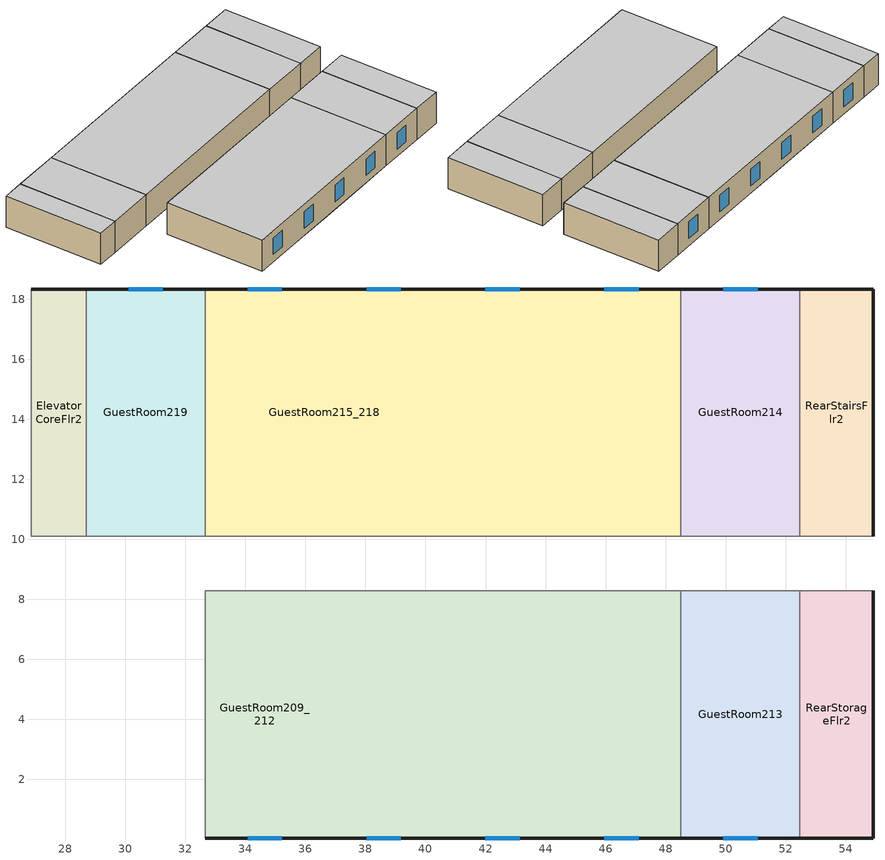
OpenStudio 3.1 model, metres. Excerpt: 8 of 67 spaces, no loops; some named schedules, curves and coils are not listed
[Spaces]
RearStairsFlr2
 floor to RearStairsFlr1 (TypicalFloorInterior): 54.91,18.34 54.91,10.11 52.47,10.11 52.47,18.34 z3.35
 wall outside (MetalFrameWallU055): 54.91,10.11 54.91,18.34 52.47,18.34 z3.35:6.1
 wall to CorridorFlr2: 52.47,10.11 54.91,10.11 z3.35:6.1
 wall to GuestRoom214: 52.47,18.34 52.47,10.11 z3.35:6.1
 ceiling to RearStairsFlr3: 54.91,10.11 54.91,18.34 52.47,18.34 52.47,10.11 z6.1
GuestRoom209_212
 floor to MeetingRoomFlr1 (TypicalFloorInterior): 36.62,8.28 36.62,0.05 32.66,0.05 32.66,8.28 z3.35
 floor to MechanicalRoomFlr1 (TypicalFloorInterior): 40.59,8.28 40.59,0.05 36.62,0.05 36.62,8.28 z3.35
 floor to GuestRoom101 (TypicalFloorInterior): 44.55,8.28 44.55,0.05 40.59,0.05 40.59,8.28 z3.35
 floor to GuestRoom102 (TypicalFloorInterior): 48.51,8.28 48.51,0.05 44.55,0.05 44.55,8.28 z3.35
 wall outside (MetalFrameWallU069): 32.66,0.05 48.51,0.05 z3.35:6.1
 wall to CorridorFlr2: 48.51,8.28 32.66,8.28 z3.35:6.1
 wall to GuestRoom206_208: 32.66,8.28 32.66,0.05 z3.35:6.1
 wall to GuestRoom213 (MetalFrameWallInterior): 48.51,0.05 48.51,8.28 z3.35:6.1
 window (Base_AllCZ_FixedWinU36_Res): 34.07,0.05 35.21,0.05 / 38.04,0.05 39.18,0.05 / 42,0.05 43.14,0.05 / 45.96,0.05 47.1,0.05 z4:5.45
 ceiling to GuestRoom309_312: 48.51,0.05 48.51,8.28 32.66,8.28 32.66,0.05 z6.1
GuestRoom213
 floor to GuestRoom103 (TypicalFloorInterior): 52.47,8.28 52.47,0.05 48.51,0.05 48.51,8.28 z3.35
 wall outside (MetalFrameWallU069): 48.51,0.05 52.47,0.05 z3.35:6.1
 wall to CorridorFlr2: 52.47,8.28 48.51,8.28 z3.35:6.1
 wall to RearStorageFlr2 (MetalFrameWallInterior): 52.47,0.05 52.47,8.28 z3.35:6.1
 window (Base_AllCZ_FixedWinU36_Res): 49.92,0.05 51.06,0.05 z4:5.45
 ceiling to GuestRoom313: 52.47,0.05 52.47,8.28 48.51,8.28 48.51,0.05 z6.1
RearStorageFlr2
 floor to RearStorageFlr1 (TypicalFloorInterior): 54.91,8.28 54.91,0.05 52.47,0.05 52.47,8.28 z3.35
 wall outside (MetalFrameWallU055): 52.47,0.05 54.91,0.05 54.91,8.28 z3.35:6.1
 wall to CorridorFlr2: 54.91,8.28 52.47,8.28 z3.35:6.1
 ceiling to RearStorageFlr3: 54.91,0.05 54.91,8.28 52.47,8.28 52.47,0.05 z6.1
GuestRoom214
 floor to GuestRoom104 (TypicalFloorInterior): 52.47,18.34 52.47,10.11 48.51,10.11 48.51,18.34 z3.35
 wall outside (MetalFrameWallU069): 52.47,18.34 48.51,18.34 z3.35:6.1
 wall to CorridorFlr2: 48.51,10.11 52.47,10.11 z3.35:6.1
 wall to GuestRoom215_218 (MetalFrameWallInterior): 48.51,18.34 48.51,10.11 z3.35:6.1
 window (Base_AllCZ_FixedWinU36_Res): 51.06,18.34 49.92,18.34 z4:5.45
 ceiling to GuestRoom314: 52.47,10.11 52.47,18.34 48.51,18.34 48.51,10.11 z6.1
GuestRoom215_218
 floor to GuestRoom105 (TypicalFloorInterior): 48.51,18.34 48.51,10.11 44.55,10.11 44.55,18.34 z3.35
 floor to EmployeeLoungeFlr1 (TypicalFloorInterior): 44.55,18.34 44.55,10.11 40.59,10.11 40.59,18.34 z3.35
 floor to LaundryRoomFlr1 (TypicalFloorInterior): 40.59,18.34 40.59,10.11 32.66,10.11 32.66,18.34 z3.35
 wall outside (MetalFrameWallU069): 48.51,18.34 32.66,18.34 z3.35:6.1
 wall to CorridorFlr2: 32.66,10.11 48.51,10.11 z3.35:6.1
 wall to GuestRoom219 (MetalFrameWallInterior): 32.66,18.34 32.66,10.11 z3.35:6.1
 window (Base_AllCZ_FixedWinU36_Res): 47.1,18.34 45.96,18.34 / 43.14,18.34 42,18.34 / 39.18,18.34 38.04,18.34 / 35.21,18.34 34.07,18.34 z4:5.45
 ceiling to GuestRoom315_318: 48.51,10.11 48.51,18.34 32.66,18.34 32.66,10.11 z6.1
GuestRoom219
 floor to LaundryRoomFlr1 (TypicalFloorInterior): 32.66,18.34 32.66,10.11 28.7,10.11 28.7,18.34 z3.35
 wall outside (MetalFrameWallU069): 32.66,18.34 28.7,18.34 z3.35:6.1
 wall to CorridorFlr2: 28.7,10.11 32.66,10.11 z3.35:6.1
 wall to ElevatorCoreFlr2: 28.7,18.34 28.7,10.11 z3.35:6.1
 window (Base_AllCZ_FixedWinU36_Res): 31.25,18.34 30.11,18.34 z4:5.45
 ceiling to GuestRoom319: 32.66,10.11 32.66,18.34 28.7,18.34 28.7,10.11 z6.1
ElevatorCoreFlr2
 floor to ElevatorCoreFlr1 (TypicalPlenumFloorInterior): 28.7,18.34 28.7,10.11 26.87,10.11 26.87,18.34 z3.35
 wall outside (MetalFrameWallU055): 28.7,18.34 26.87,18.34 z3.35:6.1
 wall to CorridorFlr2: 26.87,18.34 26.87,10.11 28.7,10.11 z3.35:6.1
 ceiling to ElevatorCoreFlr3: 28.7,10.11 28.7,18.34 26.87,18.34 26.87,10.11 z6.1
[Site]
SACRAMENTO EXECUTIVE: Latitude {deg}=38.58; Longitude {deg}=-121.49; Time Zone {hr}=-8; Elevation {m}=4.572
[SizingPeriod:DesignDay] Barometric Pressure {Pa}=101284; Wind Speed {m/s}=2.3; Sky Clearness=0; Rain Indicator=0; Snow Indicator=0; Day of Month=21; Daylight Saving Time Indicator=0; Humidity Indicating Type=Wetbulb; Dry-Bulb Temperature Range Modifier Type=DefaultMultipliers
Name | Maximum Dry-Bulb Temperature {C} | Daily Dry-Bulb Temperature Range {deltaC} | Humidity Indicating Conditions at Maximum Dry-Bulb | Wind Direction {deg} | Month | Day Type | Solar Model Indicator | ASHRAE Taub | ASHRAE Taud
SACRAMENTO EXECUTIVE Ann Htg 99.6% Condns DB | -0.3 | 0 | -0.3 | 330 | 12 | WinterDesignDay | ASHRAEClearSky
SACRAMENTO EXECUTIVE  June .4% Condns DB=>MCWB | 39.4 | 16.5 | 21.6 | 220 | 6 | SummerDesignDay | ASHRAETau | 0.362 | 2.413
SACRAMENTO EXECUTIVE  July .4% Condns DB=>MCWB | 40.1 | 17.7 | 22 | 220 | 7 | SummerDesignDay | ASHRAETau | 0.363 | 2.407
SACRAMENTO EXECUTIVE  August .4% Condns DB=>MCWB | 40.1 | 17.5 | 21.2 | 220 | 8 | SummerDesignDay | ASHRAETau | 0.347 | 2.442
[Site:WaterMainsTemperature]
Calculation Method=Schedule; Temperature Schedule=WaterMainCZ12
[Building]
Hotel Small: North Axis {deg}=0
[Material]
Name | Roughness | Thickness {m} | Conductivity {W/m-K} | Density {kg/m3} | Specific Heat {J/kg-K} | Thermal Absorptance | Solar Absorptance | Visible Absorptance
Stucco - 7/8 in.; Stucco - 7/8 in. 1 | MediumRough | 0.022352 | 0.700948 | 1855.1 | 837.36 | 0.9 | 0.7 | 0.8
Air - Metal Wall Framing - 16 or 24 in. OC; Air - Metal Wall Framing - 16 or 24 in. OC 1; Air - Metal Wall Framing - 16 or 24 in. OC 2 | Smooth | 0.1397 | 1.22017 | 1.28148 | 1004.832
Gypsum Board - 1/2 in.; Gypsum Board - 1/2 in. 1 | Smooth | 0.0127 | 0.158656 | 640.739 | 1130.436 | 0.9 | 0.7 | 0.8
Compliance Insulation R10.06 | Smooth | 0.0407817 | 0.0230188 | 16.0185 | 1130.436
Gypsum Board - 5/8 in. | MediumRough | 0.016002 | 0.158656 | 640.739 | 1130.436 | 0.9 | 0.7 | 0.8
Concrete - 140 lb/ft3 - 4 in. | Smooth | 0.1016 | 1.9514 | 2239.06 | 921.096
Metal Deck - 1/16 in. | MediumRough | 0.0015875 | 45.3452 | 7820.53 | 502.416 | 0.9 | 0.7 | 0.8
Acoustic Tile - 3/4 in. | MediumRough | 0.01905 | 0.0576335 | 288.332 | 795.492 | 0.9 | 0.7 | 0.8
Compliance Insulation R2.00 | Smooth | 0.00810768 | 0.0230188 | 16.0185 | 1130.436
Compliance Insulation R0.20 | Smooth | 0.000810768 | 0.0230188 | 16.0185 | 1130.436
Compliance Insulation R0.10 | Smooth | 0.000405384 | 0.0230188 | 16.0185 | 1130.436
Compliance Insulation R14.60 | Smooth | 0.0591861 | 0.0230188 | 16.0185 | 1130.436
Compliance Insulation R1.41 | Smooth | 0.00571591 | 0.0230188 | 16.0185 | 1130.436
Compliance Insulation R0.02 | Smooth | 8.10768e-05 | 0.0230188 | 16.0185 | 1130.436
Carpet - 3/4 in. 2 | Smooth | 0.01905 | 0.0455183 | 288.332 | 1381.644 | 0.9 | 0.7 | 0.8
[Construction]
MetalFrameWallU055: Stucco - 7/8 in., Compliance Insulation R14.60, Compliance Insulation R1.41, Compliance Insulation R0.02, Compliance Insulation R0.02, Air - Metal Wall Framing - 16 or 24 in. OC, Gypsum Board - 1/2 in.
MetalFrameWallU069: Stucco - 7/8 in. 1, Compliance Insulation R10.06, Compliance Insulation R2.00, Compliance Insulation R0.20, Compliance Insulation R0.10, Air - Metal Wall Framing - 16 or 24 in. OC 1, Gypsum Board - 1/2 in. 1
MetalFrameWallInterior: Gypsum Board - 5/8 in., Air - Metal Wall Framing - 16 or 24 in. OC 2, Gypsum Board - 5/8 in.
TypicalFloorInterior: Metal Deck - 1/16 in., Concrete - 140 lb/ft3 - 4 in., Carpet - 3/4 in. 2
TypicalPlenumFloorInterior: Acoustic Tile - 3/4 in.
Base_AllCZ_FixedWinU36_Res: Base_AllCZ_FixedWinU36_Res Material
[WindowMaterial:SimpleGlazingSystem]
Base_AllCZ_FixedWinU36_Res Material: U-Factor {W/m2-K}=2.04417; Solar Heat Gain Coefficient=0.25; Visible Transmittance=0.42
[Space] Building Story=Building Story 2
Name | Thermal Zone | Design Specification Outdoor Air Object
ElevatorCoreFlr2 | CorridorFlr2 Thermal Zone | CorridorFlr2 Thermal Zone Design Specification Outdoor Air
GuestRoom209_212 | GuestRoom209_212 Thermal Zone | GuestRoom209_212 Thermal Zone Design Specification Outdoor Air
GuestRoom213 | GuestRoom213 Thermal Zone | GuestRoom213 Thermal Zone Design Specification Outdoor Air
GuestRoom214 | GuestRoom214 Thermal Zone | GuestRoom214 Thermal Zone Design Specification Outdoor Air
GuestRoom215_218 | GuestRoom215_218 Thermal Zone | GuestRoom215_218 Thermal Zone Design Specification Outdoor Air
GuestRoom219 | GuestRoom219 Thermal Zone | GuestRoom219 Thermal Zone Design Specification Outdoor Air
RearStairsFlr2 | RearStairsFlr2 Thermal Zone | RearStairsFlr2 Thermal Zone Design Specification Outdoor Air
RearStorageFlr2 | RearStorageFlr2 Thermal Zone | RearStorageFlr2 Thermal Zone Design Specification Outdoor Air
[ThermalZone] Multiplier=1; Use Ideal Air Loads=No
Name | Thermostat
CorridorFlr2 Thermal Zone | CorridorFlr2 Thermal Zone Thermostat
RearStairsFlr2 Thermal Zone | RearStairsFlr2 Thermal Zone Thermostat
RearStorageFlr2 Thermal Zone | RearStorageFlr2 Thermal Zone Thermostat
GuestRoom209_212 Thermal Zone | GuestRoom209_212 Thermal Zone Thermostat
GuestRoom213 Thermal Zone | GuestRoom213 Thermal Zone Thermostat
GuestRoom214 Thermal Zone | GuestRoom214 Thermal Zone Thermostat
GuestRoom215_218 Thermal Zone | GuestRoom215_218 Thermal Zone Thermostat
GuestRoom219 Thermal Zone | GuestRoom219 Thermal Zone Thermostat
[BuildingStory]
Building Story 2
[People:Definition] Number of People Calculation Method=People/Area; Fraction Radiant=0.3
Name | People per Space Floor Area {person/m2} | Sensible Heat Fraction
GuestRoom209_212 People Definition; GuestRoom213 People Definition; GuestRoom214 People Definition; GuestRoom215_218 People Definition; GuestRoom219 People Definition | 0.0269098 | 0.6125
RearStairsFlr2 People Definition; RearStorageFlr2 People Definition | 0.0538196 | 0.5
[People] Multiplier=1
Name | People Definition | Space or SpaceType | Number of People Schedule | Activity Level Schedule
GuestRoom209_212 People | GuestRoom209_212 People Definition | GuestRoom209_212 | ResidentialLivingOccupancy | GuestRoom209_212 People Activity Level
GuestRoom213 People | GuestRoom213 People Definition | GuestRoom213 | ResidentialLivingOccupancy | GuestRoom213 People Activity Level
GuestRoom214 People | GuestRoom214 People Definition | GuestRoom214 | ResidentialLivingOccupancy | GuestRoom214 People Activity Level
GuestRoom215_218 People | GuestRoom215_218 People Definition | GuestRoom215_218 | ResidentialLivingOccupancy | GuestRoom215_218 People Activity Level
GuestRoom219 People | GuestRoom219 People Definition | GuestRoom219 | ResidentialLivingOccupancy | GuestRoom219 People Activity Level
RearStairsFlr2 People | RearStairsFlr2 People Definition | RearStairsFlr2 | ResidentialCommonOccupancy | RearStairsFlr2 People Activity Level
RearStorageFlr2 People | RearStorageFlr2 People Definition | RearStorageFlr2 | ResidentialCommonOccupancy | RearStorageFlr2 People Activity Level
[SpaceInfiltration:DesignFlowRate] Temperature Term Coefficient=0; Velocity Squared Term Coefficient=0
Name | Space or SpaceType | Schedule | Design Flow Rate Calculation Method | Flow per Exterior Surface Area {m3/s-m2} | Constant Term Coefficient | Velocity Term Coefficient | Design Flow Rate {m3/s}
ElevatorCoreFlr2 Space Infiltration Design Flow Rate 1 | ElevatorCoreFlr2 | On | Flow/ExteriorWallArea | 0.00119482 | 0 | 0.224052
GuestRoom209_212 Space Infiltration Design Flow Rate 1 | GuestRoom209_212 | ResidentialLivingInfiltration | Flow/ExteriorWallArea | 0.00119482 | 0 | 0.224052
GuestRoom209_212 Space Infiltration Design Flow Rate 2 | GuestRoom209_212 | ResidentialLivingHVACAvail | Flow/Space |  | 1 | 0 | 0.0993997
GuestRoom213 Space Infiltration Design Flow Rate 1 | GuestRoom213 | ResidentialLivingInfiltration | Flow/ExteriorWallArea | 0.00119482 | 0 | 0.224052
GuestRoom213 Space Infiltration Design Flow Rate 2 | GuestRoom213 | ResidentialLivingHVACAvail | Flow/Space |  | 1 | 0 | 0.0248499
GuestRoom214 Space Infiltration Design Flow Rate 1 | GuestRoom214 | ResidentialLivingInfiltration | Flow/ExteriorWallArea | 0.00119482 | 0 | 0.224052
GuestRoom214 Space Infiltration Design Flow Rate 2 | GuestRoom214 | ResidentialLivingHVACAvail | Flow/Space |  | 1 | 0 | 0.024848
GuestRoom215_218 Space Infiltration Design Flow Rate 1 | GuestRoom215_218 | ResidentialLivingInfiltration | Flow/ExteriorWallArea | 0.00119482 | 0 | 0.224052
GuestRoom215_218 Space Infiltration Design Flow Rate 2 | GuestRoom215_218 | ResidentialLivingHVACAvail | Flow/Space |  | 1 | 0 | 0.0993921
GuestRoom219 Space Infiltration Design Flow Rate 1 | GuestRoom219 | ResidentialLivingInfiltration | Flow/ExteriorWallArea | 0.00119482 | 0 | 0.224052
GuestRoom219 Space Infiltration Design Flow Rate 2 | GuestRoom219 | ResidentialLivingHVACAvail | Flow/Space |  | 1 | 0 | 0.0248484
RearStairsFlr2 Space Infiltration Design Flow Rate 1 | RearStairsFlr2 | ResidentialCommonInfiltration | Flow/ExteriorWallArea | 0.00119482 | 0 | 0.224052
RearStorageFlr2 Space Infiltration Design Flow Rate 1 | RearStorageFlr2 | ResidentialCommonInfiltration | Flow/ExteriorWallArea | 0.00119482 | 0 | 0.224052
[Lights:Definition] Design Level Calculation Method=Watts/Area; Return Air Fraction=0
Name | Watts per Space Floor Area {W/m2} | Fraction Radiant
GuestRoom209_212 Non-Regulated Lights Definition; GuestRoom213 Non-Regulated Lights Definition | 13.6356 | 0.2
GuestRoom214 Non-Regulated Lights Definition; GuestRoom215_218 Non-Regulated Lights Definition | 13.6363 | 0.2
GuestRoom219 Non-Regulated Lights Definition | 13.6362 | 0.2
RearStairsFlr2 Regulated Lights Definition; RearStorageFlr2 Regulated Lights Definition | 4.30556 | 0.97
[Lights] Fraction Replaceable=1
Name | Lights Definition | Space or SpaceType | Schedule
GuestRoom209_212 Non-Regulated Lights | GuestRoom209_212 Non-Regulated Lights Definition | GuestRoom209_212 | T24R_ILtg
GuestRoom213 Non-Regulated Lights | GuestRoom213 Non-Regulated Lights Definition | GuestRoom213 | T24R_ILtg
GuestRoom214 Non-Regulated Lights | GuestRoom214 Non-Regulated Lights Definition | GuestRoom214 | T24R_ILtg
GuestRoom215_218 Non-Regulated Lights | GuestRoom215_218 Non-Regulated Lights Definition | GuestRoom215_218 | T24R_ILtg
GuestRoom219 Non-Regulated Lights | GuestRoom219 Non-Regulated Lights Definition | GuestRoom219 | T24R_ILtg
RearStairsFlr2 Regulated Lights | RearStairsFlr2 Regulated Lights Definition | RearStairsFlr2 | ResidentialCommonLights
RearStorageFlr2 Regulated Lights | RearStorageFlr2 Regulated Lights Definition | RearStorageFlr2 | ResidentialCommonLights
[ElectricEquipment:Definition] Design Level Calculation Method=Watts/Area; Fraction Lost=0
Name | Watts per Space Floor Area {W/m2} | Fraction Latent | Fraction Radiant
GuestRoom209_212 Recepticle Loads Definition; GuestRoom213 Recepticle Loads Definition | 112.198 | 0.0172722 | 0.302022
GuestRoom209_212 Process Electric Loads Definition; GuestRoom213 Process Electric Loads Definition | 41.2496 | 0 | 0
GuestRoom214 Recepticle Loads Definition; GuestRoom215_218 Recepticle Loads Definition | 112.205 | 0.0172722 | 0.302022
GuestRoom214 Process Electric Loads Definition; GuestRoom215_218 Process Electric Loads Definition | 41.2526 | 0 | 0
GuestRoom219 Recepticle Loads Definition | 112.204 | 0.0172722 | 0.302022
GuestRoom219 Process Electric Loads Definition | 41.252 | 0 | 0
[ElectricEquipment]
Name | Electric Equipment Definition | Space or SpaceType | Schedule
GuestRoom209_212 Recepticle Loads | GuestRoom209_212 Recepticle Loads Definition | GuestRoom209_212 | GuestRoom209_212-RecptSch
GuestRoom209_212 Process Electric Loads | GuestRoom209_212 Process Electric Loads Definition | GuestRoom209_212 | GuestRoom209_212-ProcESch
GuestRoom213 Recepticle Loads | GuestRoom213 Recepticle Loads Definition | GuestRoom213 | GuestRoom213-RecptSch
GuestRoom213 Process Electric Loads | GuestRoom213 Process Electric Loads Definition | GuestRoom213 | GuestRoom213-ProcESch
GuestRoom214 Recepticle Loads | GuestRoom214 Recepticle Loads Definition | GuestRoom214 | GuestRoom214-RecptSch
GuestRoom214 Process Electric Loads | GuestRoom214 Process Electric Loads Definition | GuestRoom214 | GuestRoom214-ProcESch
GuestRoom215_218 Recepticle Loads | GuestRoom215_218 Recepticle Loads Definition | GuestRoom215_218 | GuestRoom215_218-RecptSch
GuestRoom215_218 Process Electric Loads | GuestRoom215_218 Process Electric Loads Definition | GuestRoom215_218 | GuestRoom215_218-ProcESch
GuestRoom219 Recepticle Loads | GuestRoom219 Recepticle Loads Definition | GuestRoom219 | GuestRoom219-RecptSch
GuestRoom219 Process Electric Loads | GuestRoom219 Process Electric Loads Definition | GuestRoom219 | GuestRoom219-ProcESch
[ThermostatSetpoint:DualSetpoint]
Name | Heating Setpoint Temperature Schedule | Cooling Setpoint Temperature Schedule
CorridorFlr2 Thermal Zone Thermostat; RearStairsFlr2 Thermal Zone Thermostat; RearStorageFlr2 Thermal Zone Thermostat | ResidentialCommonHtgSetpt | ResidentialCommonClgSetpt
GuestRoom209_212 Thermal Zone Thermostat; GuestRoom213 Thermal Zone Thermostat; GuestRoom214 Thermal Zone Thermostat; GuestRoom215_218 Thermal Zone Thermostat; GuestRoom219 Thermal Zone Thermostat | ResidentialLivingHtgSetpt | ResidentialLivingClgSetpt
[DesignSpecification:OutdoorAir] Outdoor Air Method=Maximum; Outdoor Air Flow per Person {m3/s-person}=0
Name | Outdoor Air Flow per Floor Area {m3/s-m2}
CorridorFlr2 Thermal Zone Design Specification Outdoor Air; RearStairsFlr2 Thermal Zone Design Specification Outdoor Air; RearStorageFlr2 Thermal Zone Design Specification Outdoor Air | 0.000762
GuestRoom209_212 Thermal Zone Design Specification Outdoor Air; GuestRoom213 Thermal Zone Design Specification Outdoor Air; GuestRoom214 Thermal Zone Design Specification Outdoor Air; GuestRoom215_218 Thermal Zone Design Specification Outdoor Air; GuestRoom219 Thermal Zone Design Specification Outdoor Air | 0
[Fan:OnOff] Availability Schedule=Always On Discrete; Fan Total Efficiency=1; Pressure Rise {Pa}=0; Maximum Flow Rate {m3/s}=autosize; Motor Efficiency=1; Motor In Airstream Fraction=1
Name | Fan Power Ratio Function of Speed Ratio Curve | Fan Efficiency Ratio Function of Speed Ratio Curve
BaseSys1 SupFan-19 | Fan On Off Power Curve 18 | Fan On Off Efficiency Curve 18
BaseSys1 SupFan-20 | Fan On Off Power Curve 19 | Fan On Off Efficiency Curve 19
BaseSys1 SupFan-21 | Fan On Off Power Curve 20 | Fan On Off Efficiency Curve 20
BaseSys1 SupFan-22 | Fan On Off Power Curve 21 | Fan On Off Efficiency Curve 21
BaseSys1 SupFan-23 | Fan On Off Power Curve 22 | Fan On Off Efficiency Curve 22
BaseSys1 SupFan-24 | Fan On Off Power Curve 23 | Fan On Off Efficiency Curve 23
BaseSys1 SupFan-25 | Fan On Off Power Curve 24 | Fan On Off Efficiency Curve 24
BaseSys1 SupFan-26 | Fan On Off Power Curve 25 | Fan On Off Efficiency Curve 25
BaseSys1 SupFan-27 | Fan On Off Power Curve 26 | Fan On Off Efficiency Curve 26
BaseSys1 SupFan-28 | Fan On Off Power Curve 27 | Fan On Off Efficiency Curve 27
BaseSys1 SupFan-29 | Fan On Off Power Curve 28 | Fan On Off Efficiency Curve 28
BaseSys1 SupFan-30 | Fan On Off Power Curve 29 | Fan On Off Efficiency Curve 29
BaseSys1 SupFan-31 | Fan On Off Power Curve 30 | Fan On Off Efficiency Curve 30
BaseSys1 SupFan-32 | Fan On Off Power Curve 31 | Fan On Off Efficiency Curve 31
BaseSys1 SupFan-33 | Fan On Off Power Curve 32 | Fan On Off Efficiency Curve 32
BaseSys1 SupFan-34 | Fan On Off Power Curve 33 | Fan On Off Efficiency Curve 33
BaseSys1 SupFan-35 | Fan On Off Power Curve 34 | Fan On Off Efficiency Curve 34
[Coil:Heating:Gas] Availability Schedule=Always On Discrete; Gas Burner Efficiency=0.8; Nominal Capacity {W}=AutoSize; Parasitic Electric Load {W}=0; Part Load Fraction Correlation Curve=CoilHtgFurnFIRRatio_fQRatio; Parasitic Gas Load {W}=0
BaseSys1 CoilHtg; BaseSys1 CoilHtg-2; BaseSys1 CoilHtg-3; BaseSys1 CoilHtg-4; BaseSys1 CoilHtg-5; BaseSys1 CoilHtg-6; BaseSys1 CoilHtg-7; BaseSys1 CoilHtg-8; BaseSys1 CoilHtg-9; BaseSys1 CoilHtg-10; BaseSys1 CoilHtg-11; BaseSys1 CoilHtg-12; BaseSys1 CoilHtg-13; BaseSys1 CoilHtg-14; BaseSys1 CoilHtg-15; BaseSys1 CoilHtg-16; BaseSys1 CoilHtg-17; BaseSys1 CoilHtg-18; BaseSys1 CoilHtg-19; BaseSys1 CoilHtg-20; BaseSys1 CoilHtg-21; BaseSys1 CoilHtg-22; BaseSys1 CoilHtg-23; BaseSys1 CoilHtg-24; BaseSys1 CoilHtg-25; BaseSys1 CoilHtg-26; BaseSys1 CoilHtg-27; BaseSys1 CoilHtg-28; BaseSys1 CoilHtg-29; BaseSys1 CoilHtg-30; BaseSys1 CoilHtg-31; BaseSys1 CoilHtg-32; BaseSys1 CoilHtg-33; BaseSys1 CoilHtg-34; BaseSys1 CoilHtg-35
[ZoneHVAC:PackagedTerminalAirConditioner] Availability Schedule=ResidentialLivingHVACAvail; Supply Air Flow Rate During Cooling Operation {m3/s}=Autosize; Supply Air Flow Rate During Heating Operation {m3/s}=Autosize; Supply Air Flow Rate When No Cooling or Heating is Needed {m3/s}=Autosize; Outdoor Air Flow Rate During Cooling Operation {m3/s}=0; Outdoor Air Flow Rate During Heating Operation {m3/s}=0; Outdoor Air Flow Rate When No Cooling or Heating is Needed {m3/s}=0; Fan Placement=DrawThrough
Name | Supply Air Fan | Heating Coil | Cooling Coil
BaseZnSys1 | BaseSys1 SupFan | BaseSys1 CoilHtg | BaseSys1 CoilClg
BaseZnSys1-2 | BaseSys1 SupFan-2 | BaseSys1 CoilHtg-2 | BaseSys1 CoilClg-2
BaseZnSys1-3 | BaseSys1 SupFan-3 | BaseSys1 CoilHtg-3 | BaseSys1 CoilClg-3
BaseZnSys1-4 | BaseSys1 SupFan-4 | BaseSys1 CoilHtg-4 | BaseSys1 CoilClg-4
BaseZnSys1-5 | BaseSys1 SupFan-5 | BaseSys1 CoilHtg-5 | BaseSys1 CoilClg-5
BaseZnSys1-6 | BaseSys1 SupFan-6 | BaseSys1 CoilHtg-6 | BaseSys1 CoilClg-6
BaseZnSys1-7 | BaseSys1 SupFan-7 | BaseSys1 CoilHtg-7 | BaseSys1 CoilClg-7
BaseZnSys1-8 | BaseSys1 SupFan-8 | BaseSys1 CoilHtg-8 | BaseSys1 CoilClg-8
BaseZnSys1-9 | BaseSys1 SupFan-9 | BaseSys1 CoilHtg-9 | BaseSys1 CoilClg-9
BaseZnSys1-10 | BaseSys1 SupFan-10 | BaseSys1 CoilHtg-10 | BaseSys1 CoilClg-10
BaseZnSys1-11 | BaseSys1 SupFan-11 | BaseSys1 CoilHtg-11 | BaseSys1 CoilClg-11
BaseZnSys1-12 | BaseSys1 SupFan-12 | BaseSys1 CoilHtg-12 | BaseSys1 CoilClg-12
BaseZnSys1-13 | BaseSys1 SupFan-13 | BaseSys1 CoilHtg-13 | BaseSys1 CoilClg-13
BaseZnSys1-14 | BaseSys1 SupFan-14 | BaseSys1 CoilHtg-14 | BaseSys1 CoilClg-14
BaseZnSys1-15 | BaseSys1 SupFan-15 | BaseSys1 CoilHtg-15 | BaseSys1 CoilClg-15
BaseZnSys1-16 | BaseSys1 SupFan-16 | BaseSys1 CoilHtg-16 | BaseSys1 CoilClg-16
BaseZnSys1-17 | BaseSys1 SupFan-17 | BaseSys1 CoilHtg-17 | BaseSys1 CoilClg-17
BaseZnSys1-18 | BaseSys1 SupFan-18 | BaseSys1 CoilHtg-18 | BaseSys1 CoilClg-18
BaseZnSys1-19 | BaseSys1 SupFan-19 | BaseSys1 CoilHtg-19 | BaseSys1 CoilClg-19
BaseZnSys1-20 | BaseSys1 SupFan-20 | BaseSys1 CoilHtg-20 | BaseSys1 CoilClg-20
BaseZnSys1-21 | BaseSys1 SupFan-21 | BaseSys1 CoilHtg-21 | BaseSys1 CoilClg-21
BaseZnSys1-22 | BaseSys1 SupFan-22 | BaseSys1 CoilHtg-22 | BaseSys1 CoilClg-22
BaseZnSys1-23 | BaseSys1 SupFan-23 | BaseSys1 CoilHtg-23 | BaseSys1 CoilClg-23
BaseZnSys1-24 | BaseSys1 SupFan-24 | BaseSys1 CoilHtg-24 | BaseSys1 CoilClg-24
BaseZnSys1-25 | BaseSys1 SupFan-25 | BaseSys1 CoilHtg-25 | BaseSys1 CoilClg-25
BaseZnSys1-26 | BaseSys1 SupFan-26 | BaseSys1 CoilHtg-26 | BaseSys1 CoilClg-26
BaseZnSys1-27 | BaseSys1 SupFan-27 | BaseSys1 CoilHtg-27 | BaseSys1 CoilClg-27
